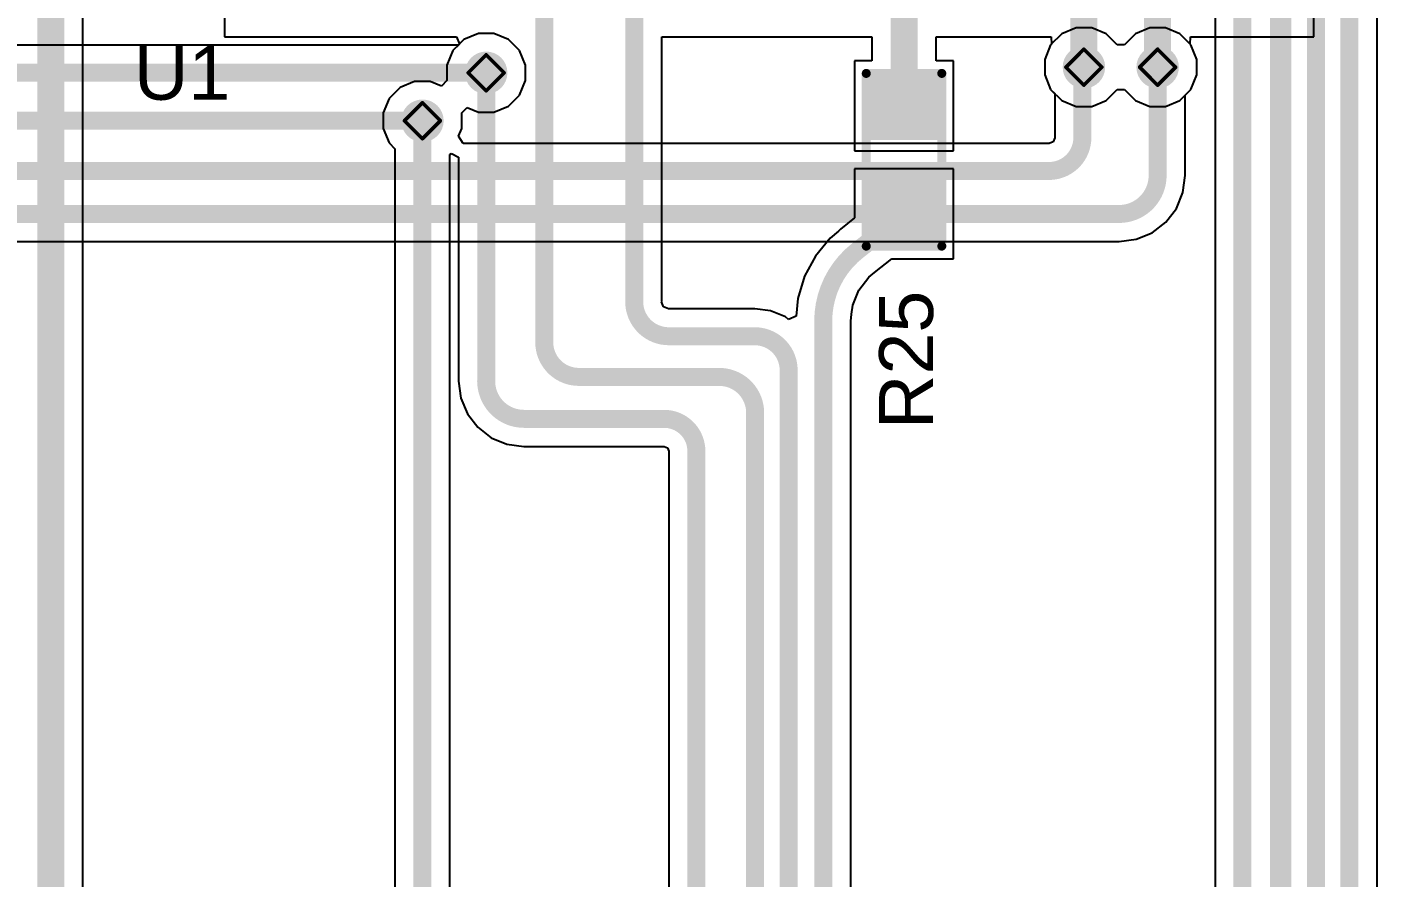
# Model space of a CAD drawing. Header units: inches. Extents: x -4 to 238, y -5 to 115.
# Drawn here: x 40.55 to 59.61, y 17.31 to 29.32 of the extents above; entities that cross this region are included whole.
import ezdxf

# ---------------------------------------------------------------- set-up
doc = ezdxf.new("R2010")
doc.units = ezdxf.units.IN
for name, color, linetype in [('Bottom Layer', 5, 'Continuous'), ('Drill Drawing', 1, 'Continuous'), ('Mechanical 13', 56, 'Continuous'), ('Top Layer', 1, 'Continuous'), ('Top Overlay', 2, 'Continuous'), ('Top Paste', 8, 'Continuous'), ('Top Solder', 216, 'Continuous'), ('Via Holes', 16, 'Continuous')]:
    doc.layers.add(name, color=color, linetype=linetype)
doc.styles.add('Arial', font='', dxfattribs={"height": 0.2})
doc.styles.get('Arial').set_extended_font_data('Arial')

# ---------------------------------------------------------------- blocks, each defined once
blk = doc.blocks.new('R___0603_27')
at = {"layer": 'Top Layer'}
for points in [[(-0.381, 0.4445), (-0.381, -0.4445), (-1.143, -0.4445), (-1.143, 0.4445)], [(1.143, 0.4445), (1.143, -0.4445), (0.381, -0.4445), (0.381, 0.4445)]]:
    blk.add_hatch(color=1, dxfattribs=at).paths.add_polyline_path(points)
at = {"layer": 'Top Paste'}
for points in [[(-0.381, 0.4445), (-0.381, -0.4445), (-1.143, -0.4445), (-1.143, 0.4445)], [(1.143, 0.4445), (1.143, -0.4445), (0.381, -0.4445), (0.381, 0.4445)]]:
    blk.add_hatch(color=8, dxfattribs=at).paths.add_polyline_path(points)
at = {"layer": 'Top Solder'}
for points in [[(-0.2794, 0.5461), (-0.2794, -0.5461), (-1.2446, -0.5461), (-1.2446, 0.5461)], [(1.2446, 0.5461), (1.2446, -0.5461), (0.2794, -0.5461), (0.2794, 0.5461)]]:
    blk.add_hatch(color=216, dxfattribs=at).paths.add_polyline_path(points)
at = {"layer": 'Top Overlay'}
for points in [[(-1.2192, 0.5334, 0.127, 0.127, 0), (1.2192, 0.5334, 0.127, 0.127, 0)], [(-1.2192, 0.5334, 0.127, 0.127, 0), (-1.2192, -0.5334, 0.127, 0.127, 0)], [(1.2192, 0.5334, 0.127, 0.127, 0), (1.2192, -0.5334, 0.127, 0.127, 0)], [(-1.2192, -0.5334, 0.127, 0.127, 0), (1.2192, -0.5334, 0.127, 0.127, 0)]]:
    blk.add_lwpolyline(points, format="xyseb", dxfattribs=at)
for points in [[(-1.25095, 0.5334, 0.0635, 0.0635, 1), (-1.18745, 0.5334, 0.0635, 0.0635, 1)], [(-1.25095, 0.5334, 0.0635, 0.0635, 1), (-1.18745, 0.5334, 0.0635, 0.0635, 1)], [(1.18745, 0.5334, 0.0635, 0.0635, 1), (1.25095, 0.5334, 0.0635, 0.0635, 1)], [(1.18745, 0.5334, 0.0635, 0.0635, 1), (1.25095, 0.5334, 0.0635, 0.0635, 1)], [(-1.25095, -0.5334, 0.0635, 0.0635, 1), (-1.18745, -0.5334, 0.0635, 0.0635, 1)], [(-1.25095, -0.5334, 0.0635, 0.0635, 1), (-1.18745, -0.5334, 0.0635, 0.0635, 1)], [(1.18745, -0.5334, 0.0635, 0.0635, 1), (1.25095, -0.5334, 0.0635, 0.0635, 1)], [(1.18745, -0.5334, 0.0635, 0.0635, 1), (1.25095, -0.5334, 0.0635, 0.0635, 1)]]:
    blk.add_lwpolyline(points, format="xyseb", close=True, dxfattribs=at)

msp = doc.modelspace()

# ---------------------------------------------------------------- hatches: boundary and pattern name
at = {"layer": 'Bottom Layer'}
h = msp.add_hatch(color=5, dxfattribs=at)
edge = h.paths.add_edge_path()
edge.add_arc((47.03, 28.677), 0.3, 0, 360)
h = msp.add_hatch(color=5, dxfattribs=at)
edge = h.paths.add_edge_path()
edge.add_arc((55.47, 28.756), 0.3, 0, 360)
h = msp.add_hatch(color=5, dxfattribs=at)
edge = h.paths.add_edge_path()
edge.add_arc((56.511, 28.756), 0.3, 0, 360)
h = msp.add_hatch(color=5, dxfattribs=at)
edge = h.paths.add_edge_path()
edge.add_arc((46.13, 28), 0.3, 0, 360)
at = {"layer": 'Top Layer'}
h = msp.add_hatch(color=1, dxfattribs=at)
edge = h.paths.add_edge_path()
edge.add_arc((47.03, 28.677), 0.3, 0, 360)
h = msp.add_hatch(color=1, dxfattribs=at)
edge = h.paths.add_edge_path()
edge.add_arc((55.47, 28.756), 0.3, 0, 360)
h = msp.add_hatch(color=1, dxfattribs=at)
edge = h.paths.add_edge_path()
edge.add_arc((56.511, 28.756), 0.3, 0, 360)
h = msp.add_hatch(color=1, dxfattribs=at)
edge = h.paths.add_edge_path()
edge.add_arc((46.13, 28), 0.3, 0, 360)
at = {"layer": 'Via Holes'}
h = msp.add_hatch(color=7, dxfattribs=at)
edge = h.paths.add_edge_path()
edge.add_arc((47.03, 28.677), 0.15, 0, 360)
h = msp.add_hatch(color=7, dxfattribs=at)
edge = h.paths.add_edge_path()
edge.add_arc((55.47, 28.756), 0.15, 0, 360)
h = msp.add_hatch(color=7, dxfattribs=at)
edge = h.paths.add_edge_path()
edge.add_arc((56.511, 28.756), 0.15, 0, 360)
h = msp.add_hatch(color=7, dxfattribs=at)
edge = h.paths.add_edge_path()
edge.add_arc((46.13, 28), 0.15, 0, 360)

# ---------------------------------------------------------------- linework, layer by layer
at = {"layer": 'Bottom Layer'}
for p, q in [((59.608, 41.653), (59.608, 7.473)), ((57.321, 31.993), (57.321, 4.733)), ((46.92, 29.231), (46.716, 29.146)), ((47.14, 29.231), (46.92, 29.231)), ((47.344, 29.146), (47.14, 29.231)), ((55.156, 29.226), (55, 29.07)), ((55.36, 29.31), (55.156, 29.226)), ((55.58, 29.31), (55.36, 29.31)), ((55.784, 29.226), (55.58, 29.31)), ((55.939, 29.07), (55.784, 29.226)), ((56.197, 29.226), (56.041, 29.07)), ((56.401, 29.31), (56.197, 29.226)), ((56.621, 29.31), (56.401, 29.31)), ((56.825, 29.226), (56.621, 29.31)), ((56.981, 29.07), (56.825, 29.226)), ((46.635, 29.065), (38.1, 29.065)), ((46.716, 29.146), (46.635, 29.065)), ((47.499, 28.99), (47.344, 29.146)), ((47.584, 28.787), (47.499, 28.99)), ((55, 29.07), (54.916, 28.867)), ((55.94, 29.07), (55.939, 29.07)), ((56.041, 29.07), (55.94, 29.07)), ((56.041, 29.07), (56.041, 29.07)), ((57.065, 28.867), (56.981, 29.07)), ((47.584, 28.566), (47.584, 28.787)), ((54.916, 28.867), (54.916, 28.646)), ((57.065, 28.646), (57.065, 28.867)), ((54.916, 28.646), (55, 28.443)), ((56.981, 28.443), (57.065, 28.646)), ((47.499, 28.363), (47.584, 28.566)), ((55, 28.443), (55.06, 28.383)), ((56.9, 28.361), (56.981, 28.443)), ((47.344, 28.207), (47.499, 28.363)), ((55.06, 28.383), (55.06, 27.762)), ((56.9, 27.228), (56.9, 28.361)), ((46.684, 28.11), (46.761, 28.188)), ((46.684, 27.89), (46.684, 28.11)), ((46.684, 28.11), (46.684, 28.11)), ((46.761, 28.188), (46.92, 28.123)), ((46.92, 28.123), (47.14, 28.123)), ((47.14, 28.123), (47.344, 28.207)), ((46.639, 27.781), (46.684, 27.89)), ((46.707, 27.679), (46.639, 27.781)), ((54.977, 27.679), (46.707, 27.679)), ((54.979, 27.679), (54.977, 27.679)), ((55.036, 27.703), (54.979, 27.679)), ((55.06, 27.76), (55.036, 27.703)), ((55.06, 27.762), (55.06, 27.76)), ((56.868, 26.987), (56.9, 27.228)), ((56.9, 27.228), (56.9, 27.228)), ((56.775, 26.762), (56.868, 26.987)), ((56.627, 26.569), (56.775, 26.762)), ((56.434, 26.42), (56.627, 26.569)), ((55.967, 26.295), (56.209, 26.327)), ((56.209, 26.327), (56.434, 26.42)), ((36.123, 26.296), (55.967, 26.296)), ((55.967, 26.296), (55.967, 26.295))]:
    msp.add_line(p, q, dxfattribs=at)
for points in [[(59.217, 6.982, 0.254, 0.254, 0), (59.217, 33.755, 0.254, 0.254, 0)], [(58.747, 6.341, 0.254, 0.254, 0), (58.747, 33.169, 0.254, 0.254, 0)], [(58.223, -1.431, 0.254, 0.254, 0), (58.223, 32.583, 0.254, 0.254, 0)], [(57.709, -0.787, 0.254, 0.254, 0), (57.709, 31.993, 0.254, 0.254, 0)], [(38.1, 28.677, 0.254, 0.254, 0), (47.03, 28.677, 0.254, 0.254, 0)], [(55.448, 28.735, 0.254, 0.254, -0.414214), (55.47, 28.756, 0.254, 0.254, 0)], [(55.448, 27.762, 0.254, 0.254, 0), (55.448, 28.735, 0.254, 0.254, 0)], [(56.511, 27.228, 0.254, 0.254, 0), (56.511, 28.756, 0.254, 0.254, 0)], [(37.367, 28, 0.254, 0.254, 0), (46.13, 28, 0.254, 0.254, 0)], [(55.448, 27.762, 0.254, 0.254, -0.414214), (54.977, 27.291, 0.254, 0.254, 0)], [(35.075, 27.291, 0.254, 0.254, 0), (54.977, 27.291, 0.254, 0.254, 0)], [(56.511, 27.228, 0.254, 0.254, -0.414214), (55.967, 26.684, 0.254, 0.254, 0)], [(33.855, 26.684, 0.254, 0.254, 0), (55.967, 26.684, 0.254, 0.254, 0)]]:
    msp.add_lwpolyline(points, format="xyseb", dxfattribs=at)
for points in [[(46.966, 28.677, 0.127, 0.127, 1), (47.093, 28.677, 0.127, 0.127, 1)], [(55.385, 28.735, 0.127, 0.127, 1), (55.512, 28.735, 0.127, 0.127, 1)], [(55.385, 28.735, 0.127, 0.127, 1), (55.512, 28.735, 0.127, 0.127, 1)], [(55.406, 28.756, 0.127, 0.127, 1), (55.533, 28.756, 0.127, 0.127, 1)], [(56.448, 28.756, 0.127, 0.127, 1), (56.575, 28.756, 0.127, 0.127, 1)], [(46.066, 28, 0.127, 0.127, 1), (46.193, 28, 0.127, 0.127, 1)], [(55.385, 27.762, 0.127, 0.127, 1), (55.512, 27.762, 0.127, 0.127, 1)], [(55.385, 27.762, 0.127, 0.127, 1), (55.512, 27.762, 0.127, 0.127, 1)], [(54.913, 27.291, 0.127, 0.127, 1), (55.04, 27.291, 0.127, 0.127, 1)], [(54.913, 27.291, 0.127, 0.127, 1), (55.04, 27.291, 0.127, 0.127, 1)], [(56.448, 27.228, 0.127, 0.127, 1), (56.575, 27.228, 0.127, 0.127, 1)], [(56.448, 27.228, 0.127, 0.127, 1), (56.575, 27.228, 0.127, 0.127, 1)], [(55.904, 26.684, 0.127, 0.127, 1), (56.031, 26.684, 0.127, 0.127, 1)], [(55.904, 26.684, 0.127, 0.127, 1), (56.031, 26.684, 0.127, 0.127, 1)]]:
    msp.add_lwpolyline(points, format="xyseb", close=True, dxfattribs=at)
at = {"layer": 'Drill Drawing'}
for points in [[(55.216, 28.756, 0.0508, 0.0508, 0), (55.47, 29.01, 0.0508, 0.0508, 0)], [(55.47, 29.01, 0.0508, 0.0508, 0), (55.724, 28.756, 0.0508, 0.0508, 0)], [(56.257, 28.756, 0.0508, 0.0508, 0), (56.511, 29.01, 0.0508, 0.0508, 0)], [(56.511, 29.01, 0.0508, 0.0508, 0), (56.765, 28.756, 0.0508, 0.0508, 0)], [(46.776, 28.677, 0.0508, 0.0508, 0), (47.03, 28.931, 0.0508, 0.0508, 0)], [(47.03, 28.931, 0.0508, 0.0508, 0), (47.284, 28.677, 0.0508, 0.0508, 0)], [(46.776, 28.677, 0.0508, 0.0508, 0), (47.03, 28.423, 0.0508, 0.0508, 0)], [(47.03, 28.423, 0.0508, 0.0508, 0), (47.284, 28.677, 0.0508, 0.0508, 0)], [(55.216, 28.756, 0.0508, 0.0508, 0), (55.47, 28.502, 0.0508, 0.0508, 0)], [(55.47, 28.502, 0.0508, 0.0508, 0), (55.724, 28.756, 0.0508, 0.0508, 0)], [(56.257, 28.756, 0.0508, 0.0508, 0), (56.511, 28.502, 0.0508, 0.0508, 0)], [(56.511, 28.502, 0.0508, 0.0508, 0), (56.765, 28.756, 0.0508, 0.0508, 0)], [(45.876, 28, 0.0508, 0.0508, 0), (46.13, 28.254, 0.0508, 0.0508, 0)], [(46.13, 28.254, 0.0508, 0.0508, 0), (46.384, 28, 0.0508, 0.0508, 0)], [(45.876, 28, 0.0508, 0.0508, 0), (46.13, 27.746, 0.0508, 0.0508, 0)], [(46.13, 27.746, 0.0508, 0.0508, 0), (46.384, 28, 0.0508, 0.0508, 0)]]:
    msp.add_lwpolyline(points, format="xyseb", dxfattribs=at)
for points in [[(55.457, 29.01, 0.0254, 0.0254, 1), (55.482, 29.01, 0.0254, 0.0254, 1)], [(55.457, 29.01, 0.0254, 0.0254, 1), (55.482, 29.01, 0.0254, 0.0254, 1)], [(56.498, 29.01, 0.0254, 0.0254, 1), (56.524, 29.01, 0.0254, 0.0254, 1)], [(56.498, 29.01, 0.0254, 0.0254, 1), (56.524, 29.01, 0.0254, 0.0254, 1)], [(47.017, 28.931, 0.0254, 0.0254, 1), (47.042, 28.931, 0.0254, 0.0254, 1)], [(47.017, 28.931, 0.0254, 0.0254, 1), (47.042, 28.931, 0.0254, 0.0254, 1)], [(46.763, 28.677, 0.0254, 0.0254, 1), (46.788, 28.677, 0.0254, 0.0254, 1)], [(46.763, 28.677, 0.0254, 0.0254, 1), (46.788, 28.677, 0.0254, 0.0254, 1)], [(47.271, 28.677, 0.0254, 0.0254, 1), (47.296, 28.677, 0.0254, 0.0254, 1)], [(47.271, 28.677, 0.0254, 0.0254, 1), (47.296, 28.677, 0.0254, 0.0254, 1)], [(55.203, 28.756, 0.0254, 0.0254, 1), (55.228, 28.756, 0.0254, 0.0254, 1)], [(55.203, 28.756, 0.0254, 0.0254, 1), (55.228, 28.756, 0.0254, 0.0254, 1)], [(55.711, 28.756, 0.0254, 0.0254, 1), (55.736, 28.756, 0.0254, 0.0254, 1)], [(55.711, 28.756, 0.0254, 0.0254, 1), (55.736, 28.756, 0.0254, 0.0254, 1)], [(56.244, 28.756, 0.0254, 0.0254, 1), (56.27, 28.756, 0.0254, 0.0254, 1)], [(56.244, 28.756, 0.0254, 0.0254, 1), (56.27, 28.756, 0.0254, 0.0254, 1)], [(56.752, 28.756, 0.0254, 0.0254, 1), (56.778, 28.756, 0.0254, 0.0254, 1)], [(56.752, 28.756, 0.0254, 0.0254, 1), (56.778, 28.756, 0.0254, 0.0254, 1)], [(47.017, 28.423, 0.0254, 0.0254, 1), (47.042, 28.423, 0.0254, 0.0254, 1)], [(47.017, 28.423, 0.0254, 0.0254, 1), (47.042, 28.423, 0.0254, 0.0254, 1)], [(55.457, 28.502, 0.0254, 0.0254, 1), (55.482, 28.502, 0.0254, 0.0254, 1)], [(55.457, 28.502, 0.0254, 0.0254, 1), (55.482, 28.502, 0.0254, 0.0254, 1)], [(56.498, 28.502, 0.0254, 0.0254, 1), (56.524, 28.502, 0.0254, 0.0254, 1)], [(56.498, 28.502, 0.0254, 0.0254, 1), (56.524, 28.502, 0.0254, 0.0254, 1)], [(46.117, 28.254, 0.0254, 0.0254, 1), (46.142, 28.254, 0.0254, 0.0254, 1)], [(46.117, 28.254, 0.0254, 0.0254, 1), (46.142, 28.254, 0.0254, 0.0254, 1)], [(45.863, 28, 0.0254, 0.0254, 1), (45.888, 28, 0.0254, 0.0254, 1)], [(45.863, 28, 0.0254, 0.0254, 1), (45.888, 28, 0.0254, 0.0254, 1)], [(46.371, 28, 0.0254, 0.0254, 1), (46.396, 28, 0.0254, 0.0254, 1)], [(46.371, 28, 0.0254, 0.0254, 1), (46.396, 28, 0.0254, 0.0254, 1)], [(46.117, 27.746, 0.0254, 0.0254, 1), (46.142, 27.746, 0.0254, 0.0254, 1)], [(46.117, 27.746, 0.0254, 0.0254, 1), (46.142, 27.746, 0.0254, 0.0254, 1)]]:
    msp.add_lwpolyline(points, format="xyseb", close=True, dxfattribs=at)
at = {"layer": 'Mechanical 13'}
msp.add_lwpolyline([(58.273, 4.786, 0.254, 0.254, 0), (58.273, 46.786, 0.254, 0.254, 0)], format="xyseb", dxfattribs=at)
at = {"layer": 'Top Layer'}
for p, q in [((41.335, 12.898), (41.335, 30.734)), ((43.336, 30.658), (43.336, 29.184)), ((58.714, 29.184), (58.714, 30.654)), ((43.336, 29.184), (44.606, 29.184)), ((44.606, 29.184), (44.606, 29.184)), ((44.606, 29.184), (46.014, 29.184)), ((46.014, 29.184), (46.014, 29.184)), ((46.014, 29.184), (46.61, 29.184)), ((46.61, 29.184), (46.652, 29.082)), ((49.508, 25.447), (49.508, 29.184)), ((49.508, 29.184), (49.824, 29.184)), ((49.824, 29.184), (49.824, 29.184)), ((49.824, 29.184), (50.956, 29.184)), ((50.956, 29.184), (50.956, 29.184)), ((50.956, 29.184), (52.364, 29.184)), ((52.364, 29.184), (52.364, 29.184)), ((52.364, 29.184), (52.477, 29.184)), ((52.477, 29.184), (52.477, 28.846)), ((53.383, 28.846), (53.383, 29.184)), ((53.383, 29.184), (53.496, 29.184)), ((53.496, 29.184), (53.496, 29.184)), ((53.496, 29.184), (55.006, 29.184)), ((55.006, 29.184), (55.012, 29.082)), ((56.969, 29.082), (56.975, 29.184)), ((56.975, 29.184), (57.306, 29.184)), ((57.306, 29.184), (57.306, 29.184)), ((57.306, 29.184), (58.714, 29.184)), ((46.56, 28.99), (46.476, 28.787)), ((46.652, 29.082), (46.56, 28.99)), ((55, 29.07), (54.916, 28.867)), ((55.012, 29.082), (55, 29.07)), ((56.981, 29.07), (56.969, 29.082)), ((57.065, 28.867), (56.981, 29.07)), ((46.476, 28.787), (46.476, 28.566)), ((52.477, 28.846), (52.231, 28.846)), ((52.231, 28.846), (52.231, 27.576)), ((53.628, 28.846), (53.383, 28.846)), ((53.628, 27.576), (53.628, 28.846)), ((54.916, 28.867), (54.916, 28.646)), ((57.065, 28.646), (57.065, 28.867)), ((54.916, 28.646), (55, 28.443)), ((56.981, 28.443), (57.065, 28.646)), ((45.816, 28.47), (45.66, 28.314)), ((46.02, 28.554), (45.816, 28.47)), ((46.24, 28.554), (46.02, 28.554)), ((46.398, 28.489), (46.24, 28.554)), ((46.476, 28.566), (46.398, 28.489)), ((46.476, 28.566), (46.476, 28.566)), ((55, 28.443), (55.156, 28.287)), ((55.784, 28.287), (55.939, 28.443)), ((55.939, 28.443), (55.94, 28.443)), ((55.94, 28.443), (56.041, 28.443)), ((56.041, 28.443), (56.041, 28.443)), ((56.041, 28.443), (56.197, 28.287)), ((56.825, 28.287), (56.981, 28.443)), ((45.66, 28.314), (45.576, 28.11)), ((55.156, 28.287), (55.36, 28.202)), ((55.58, 28.202), (55.784, 28.287)), ((56.197, 28.287), (56.401, 28.202)), ((56.621, 28.202), (56.825, 28.287)), ((45.576, 28.11), (45.576, 27.89)), ((55.36, 28.202), (55.58, 28.202)), ((56.401, 28.202), (56.621, 28.202)), ((45.576, 27.89), (45.66, 27.686)), ((45.66, 27.686), (45.741, 27.605)), ((45.741, 27.605), (45.741, 9.624)), ((46.518, 27.525), (46.54, 27.54)), ((46.518, 9.624), (46.518, 27.525)), ((46.54, 27.54), (46.641, 27.485)), ((46.641, 27.485), (46.641, 24.325)), ((52.231, 27.576), (53.628, 27.576)), ((53.628, 27.322), (52.231, 27.322)), ((52.231, 27.322), (52.231, 26.628)), ((53.628, 26.052), (53.628, 27.322)), ((52.231, 26.628), (52.031, 26.47)), ((51.885, 26.341), (51.679, 26.09)), ((52.005, 26.439), (51.885, 26.341)), ((52.031, 26.47), (52.005, 26.439)), ((51.679, 26.09), (51.526, 25.804)), ((52.512, 25.86), (52.756, 26.052)), ((52.756, 26.052), (53.628, 26.052)), ((51.526, 25.804), (51.432, 25.493)), ((52.293, 25.61), (52.433, 25.793)), ((52.433, 25.793), (52.515, 25.856)), ((52.515, 25.856), (52.512, 25.86)), ((52.205, 25.398), (52.293, 25.61)), ((49.507, 25.443), (49.508, 25.447)), ((49.536, 25.374), (49.507, 25.443)), ((49.604, 25.346), (49.536, 25.374)), ((51.432, 25.493), (51.407, 25.242)), ((52.188, 25.268), (52.205, 25.398)), ((49.609, 25.347), (49.604, 25.346)), ((50.822, 25.347), (49.609, 25.347)), ((50.822, 25.346), (50.822, 25.347)), ((51.046, 25.317), (50.822, 25.346)), ((51.255, 25.23), (51.046, 25.317)), ((51.3, 25.196), (51.255, 25.23)), ((51.407, 25.242), (51.3, 25.196)), ((52.177, 25.171), (52.188, 25.268)), ((52.177, 25.17), (52.177, 25.171)), ((52.177, 25.071), (52.177, 25.17)), ((52.177, 1.275), (52.177, 25.071)), ((46.641, 24.325), (46.641, 24.325)), ((46.641, 24.325), (46.672, 24.086)), ((46.672, 24.086), (46.764, 23.864)), ((46.764, 23.864), (46.911, 23.673)), ((46.911, 23.673), (47.102, 23.526)), ((47.102, 23.526), (47.324, 23.434)), ((47.324, 23.434), (47.563, 23.403)), ((47.563, 23.403), (47.563, 23.403)), ((47.563, 23.403), (49.542, 23.403)), ((49.542, 23.403), (49.542, 23.403)), ((49.542, 23.403), (49.589, 23.383)), ((49.589, 23.383), (49.609, 23.336)), ((49.609, 23.336), (49.609, 23.336)), ((49.609, 23.336), (49.609, 9.624))]:
    msp.add_line(p, q, dxfattribs=at)
for points in [[(40.882, 12.898, 0.381, 0.381, 0), (40.882, 30.987, 0.381, 0.381, 0)], [(47.85, 24.873, 0.254, 0.254, 0), (47.85, 30.188, 0.254, 0.254, 0)], [(49.12, 25.447, 0.254, 0.254, 0), (49.12, 30.188, 0.254, 0.254, 0)], [(52.93, 28.211, 0.381, 0.381, 0), (52.93, 30.188, 0.381, 0.381, 0)], [(55.47, 28.756, 0.381, 0.381, 0), (55.47, 30.188, 0.381, 0.381, 0)], [(56.511, 28.756, 0.381, 0.381, 0), (56.511, 30.188, 0.381, 0.381, 0)], [(47.03, 24.325, 0.254, 0.254, 0), (47.03, 28.677, 0.254, 0.254, 0)], [(46.13, 9.141, 0.254, 0.254, 0), (46.13, 28, 0.254, 0.254, 0)], [(52.612, 26.433, 0.254, 0.254, 0), (52.93, 26.687, 0.254, 0.254, 0)], [(52.271, 26.165, 0.254, 0.254, 0), (52.612, 26.433, 0.254, 0.254, 0)], [(51.789, 25.171, 0.254, 0.254, -0.229546), (52.271, 26.165, 0.254, 0.254, 0)], [(49.609, 24.958, 0.254, 0.254, -0.414214), (49.12, 25.447, 0.254, 0.254, 0)], [(51.789, 25.17, 0.254, 0.254, 0), (51.789, 0.894, 0.254, 0.254, 0)], [(48.339, 24.384, 0.254, 0.254, -0.414214), (47.85, 24.873, 0.254, 0.254, 0)], [(49.609, 24.958, 0.254, 0.254, 0), (50.822, 24.958, 0.254, 0.254, 0)], [(50.822, 24.958, 0.254, 0.254, -0.414214), (51.301, 24.479, 0.254, 0.254, 0)], [(51.301, 3.712, 0.254, 0.254, 0), (51.301, 24.479, 0.254, 0.254, 0)], [(47.563, 23.792, 0.254, 0.254, -0.414214), (47.03, 24.325, 0.254, 0.254, 0)], [(48.339, 24.384, 0.254, 0.254, 0), (50.32, 24.384, 0.254, 0.254, 0)], [(50.32, 24.384, 0.254, 0.254, -0.414214), (50.828, 23.877, 0.254, 0.254, 0)], [(47.563, 23.792, 0.254, 0.254, 0), (49.542, 23.792, 0.254, 0.254, 0)], [(49.542, 23.792, 0.254, 0.254, -0.414214), (49.998, 23.336, 0.254, 0.254, 0)], [(50.828, 3.847, 0.254, 0.254, 0), (50.828, 23.877, 0.254, 0.254, 0)], [(49.998, 9.141, 0.254, 0.254, 0), (49.998, 23.336, 0.254, 0.254, 0)]]:
    msp.add_lwpolyline(points, format="xyseb", dxfattribs=at)
for points in [[(46.966, 28.677, 0.127, 0.127, 1), (47.093, 28.677, 0.127, 0.127, 1)], [(55.375, 28.756, 0.191, 0.191, 1), (55.565, 28.756, 0.191, 0.191, 1)], [(56.416, 28.756, 0.191, 0.191, 1), (56.606, 28.756, 0.191, 0.191, 1)], [(52.835, 28.211, 0.191, 0.191, 1), (53.025, 28.211, 0.191, 0.191, 1)], [(46.066, 28, 0.127, 0.127, 1), (46.193, 28, 0.127, 0.127, 1)], [(52.866, 26.687, 0.127, 0.127, 1), (52.993, 26.687, 0.127, 0.127, 1)], [(52.549, 26.433, 0.127, 0.127, 1), (52.676, 26.433, 0.127, 0.127, 1)], [(52.549, 26.433, 0.127, 0.127, 1), (52.676, 26.433, 0.127, 0.127, 1)], [(52.208, 26.165, 0.127, 0.127, 1), (52.335, 26.165, 0.127, 0.127, 1)], [(52.208, 26.165, 0.127, 0.127, 1), (52.335, 26.165, 0.127, 0.127, 1)], [(49.056, 25.447, 0.127, 0.127, 1), (49.183, 25.447, 0.127, 0.127, 1)], [(49.056, 25.447, 0.127, 0.127, 1), (49.183, 25.447, 0.127, 0.127, 1)], [(51.725, 25.171, 0.127, 0.127, 1), (51.852, 25.171, 0.127, 0.127, 1)], [(51.725, 25.17, 0.127, 0.127, 1), (51.852, 25.17, 0.127, 0.127, 1)], [(47.786, 24.873, 0.127, 0.127, 1), (47.913, 24.873, 0.127, 0.127, 1)], [(47.786, 24.873, 0.127, 0.127, 1), (47.913, 24.873, 0.127, 0.127, 1)], [(49.545, 24.958, 0.127, 0.127, 1), (49.672, 24.958, 0.127, 0.127, 1)], [(49.545, 24.958, 0.127, 0.127, 1), (49.672, 24.958, 0.127, 0.127, 1)], [(50.758, 24.958, 0.127, 0.127, 1), (50.885, 24.958, 0.127, 0.127, 1)], [(50.758, 24.958, 0.127, 0.127, 1), (50.885, 24.958, 0.127, 0.127, 1)], [(51.237, 24.479, 0.127, 0.127, 1), (51.364, 24.479, 0.127, 0.127, 1)], [(51.237, 24.479, 0.127, 0.127, 1), (51.364, 24.479, 0.127, 0.127, 1)], [(46.966, 24.325, 0.127, 0.127, 1), (47.093, 24.325, 0.127, 0.127, 1)], [(46.966, 24.325, 0.127, 0.127, 1), (47.093, 24.325, 0.127, 0.127, 1)], [(48.275, 24.384, 0.127, 0.127, 1), (48.402, 24.384, 0.127, 0.127, 1)], [(48.275, 24.384, 0.127, 0.127, 1), (48.402, 24.384, 0.127, 0.127, 1)], [(50.257, 24.384, 0.127, 0.127, 1), (50.384, 24.384, 0.127, 0.127, 1)], [(50.257, 24.384, 0.127, 0.127, 1), (50.384, 24.384, 0.127, 0.127, 1)], [(47.499, 23.792, 0.127, 0.127, 1), (47.626, 23.792, 0.127, 0.127, 1)], [(47.499, 23.792, 0.127, 0.127, 1), (47.626, 23.792, 0.127, 0.127, 1)], [(49.478, 23.792, 0.127, 0.127, 1), (49.605, 23.792, 0.127, 0.127, 1)], [(49.478, 23.792, 0.127, 0.127, 1), (49.605, 23.792, 0.127, 0.127, 1)], [(50.764, 23.877, 0.127, 0.127, 1), (50.891, 23.877, 0.127, 0.127, 1)], [(50.764, 23.877, 0.127, 0.127, 1), (50.891, 23.877, 0.127, 0.127, 1)], [(49.934, 23.336, 0.127, 0.127, 1), (50.061, 23.336, 0.127, 0.127, 1)], [(49.934, 23.336, 0.127, 0.127, 1), (50.061, 23.336, 0.127, 0.127, 1)]]:
    msp.add_lwpolyline(points, format="xyseb", close=True, dxfattribs=at)

# ---------------------------------------------------------------- block references
at = {"rotation": 90}
msp.add_blockref('R___0603_27', (52.93, 27.449), dxfattribs=at)

# ---------------------------------------------------------------- texts
at = {"layer": 'Top Overlay', "style": 'Arial'}
msp.add_text('U1', height=0.762, dxfattribs=at).set_placement((42.057, 28.296))
msp.add_text('R25', height=0.762, rotation=90, dxfattribs=at).set_placement((53.34, 23.648))

doc.saveas('drawing.dxf')
